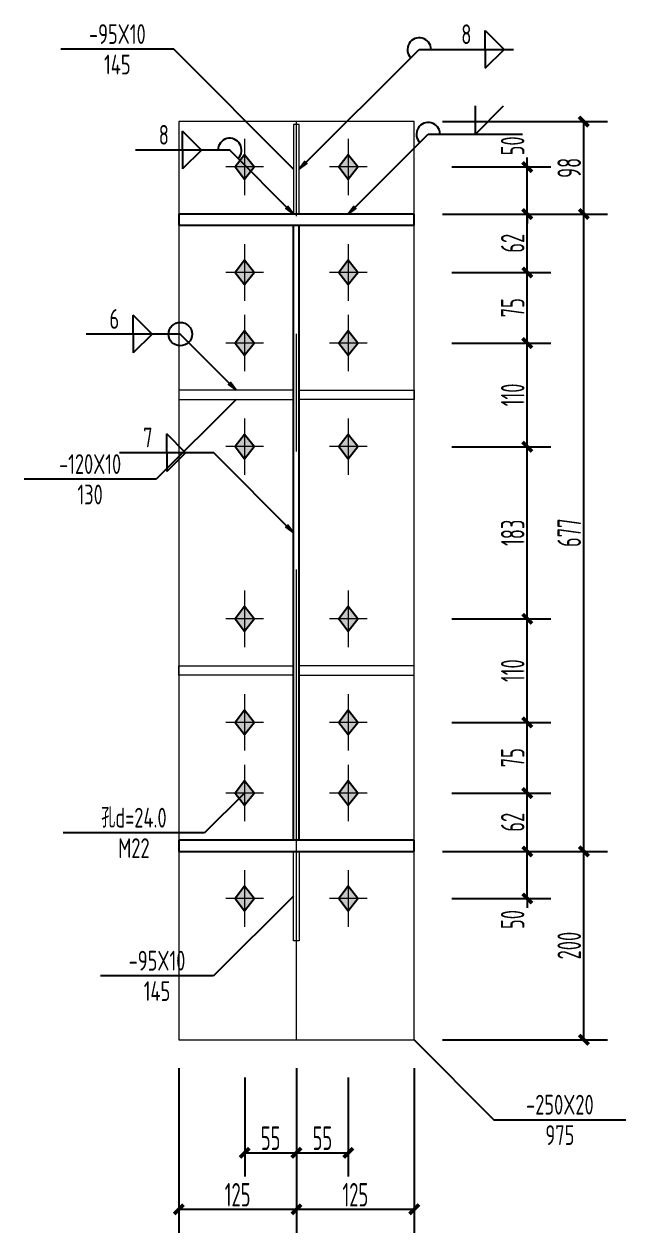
# Model space of a CAD drawing. Extents: x 447413 to 2975780, y -1432727 to 1301644.
# Drawn here: x 2289061 to 2295448, y -1145582 to -1132748 of the extents above; entities that cross this region are included whole.
import ezdxf
from ezdxf.enums import TextEntityAlignment as Align

# ---------------------------------------------------------------- set-up
doc = ezdxf.new("R2010")
doc.units = 0
doc.header["$LTSCALE"] = 1000
doc.header["$MEASUREMENT"] = 0
doc.linetypes.add('线型6', pattern=[8.75, 5, -1.25, 1.25, -1.25])
for name, color, linetype in [('10', 7, 'Continuous'), ('尺寸标注', 253, 'Continuous'), ('焊缝标注', 253, 'Continuous'), ('螺栓孔标注', 253, 'Continuous'), ('钢板标注', 253, 'Continuous')]:
    doc.layers.add(name, color=color, linetype=linetype)
doc.layers.add('20', color=2, linetype='Continuous', lineweight=18)
doc.styles.add('PkpmHz', font='Pkpmeng', dxfattribs={"width": 0.6, "bigfont": 'hztxt'})
doc.dimstyles.new('Pkpm_1.00', dxfattribs={"dimtxt": 250, "dimasz": 100, "dimexe": 250, "dimexo": 0.0625, "dimgap": 30, "dimtad": 1, "dimdec": 0, "dimrnd": 5, "dimzin": 0, "dimdsep": 46, "dimtxsty": 'PkpmHz', "dimblk1": 'ARCHTICK', "dimblk2": 'ARCHTICK', "dimsah": 1, "dimcen": 0.09, "dimadec": 0, "dimazin": 0, "dimtfac": 1, "dimtdec": 0, "dimtmove": 2, "dimatfit": 1, "dimfxl": 0, "dimtolj": 1, "dimtzin": 0, "dimarcsym": 0})

# ---------------------------------------------------------------- blocks, each defined once
blk = doc.blocks.new('_ArchTick')
at = {"color": 0, "linetype": 'ByBlock', "const_width": 0.4}
blk.add_lwpolyline([(-0.5, -0.5), (0.5, 0.5)], dxfattribs=at)
blk = doc.blocks.new('*D609')
at = {"layer": 'Defpoints', "color": 0, "linetype": 'Continuous', "transparency": 16777216}
for p in [(2293202, -1134264), (2294402, -1134264), (2293202, -1134764)]:
    blk.add_point(p, dxfattribs=at)
at = {"layer": '尺寸标注', "color": 0, "linetype": 'Continuous', "lineweight": -2, "transparency": 16777216}
for p, q in [((2293602, -1134264), (2294652, -1134264)), ((2294402, -1134264), (2294402, -1134164)), ((2294402, -1134764), (2294402, -1134264)), ((2293602, -1134764), (2294652, -1134764)), ((2294402, -1134764), (2294402, -1134864))]:
    blk.add_line(p, q, dxfattribs=at)
at = {"layer": '尺寸标注', "color": 0, "linetype": 'Continuous', "lineweight": -2, "transparency": 16777216, "xscale": 100, "yscale": 100, "zscale": 100}
for p, rotation in [((2294402, -1134264), 270), ((2294402, -1134764), 90)]:
    blk.add_blockref('_ArchTick', p, dxfattribs=dict(at, rotation=rotation))
at = {"layer": '尺寸标注', "color": 0, "linetype": 'Continuous', "transparency": 16777216, "insert": (2294246, -1134040), "char_height": 250, "attachment_point": 5, "rotation": 90, "style": 'PkpmHz'}
blk.add_mtext('\\A1;50', dxfattribs=at)
blk = doc.blocks.new('*D610')
at = {"layer": 'Defpoints', "color": 0, "linetype": 'Continuous', "transparency": 16777216}
for p in [(2293202, -1134764), (2294402, -1134764), (2293202, -1135384)]:
    blk.add_point(p, dxfattribs=at)
at = {"layer": '尺寸标注', "color": 0, "linetype": 'Continuous', "lineweight": -2, "transparency": 16777216}
for p, q in [((2293602, -1134764), (2294652, -1134764)), ((2294402, -1135384), (2294402, -1134764)), ((2293602, -1135384), (2294652, -1135384))]:
    blk.add_line(p, q, dxfattribs=at)
at = {"layer": '尺寸标注', "color": 0, "linetype": 'Continuous', "lineweight": -2, "transparency": 16777216, "xscale": 100, "yscale": 100, "zscale": 100}
for p, rotation in [((2294402, -1134764), 90), ((2294402, -1135384), 270)]:
    blk.add_blockref('_ArchTick', p, dxfattribs=dict(at, rotation=rotation))
at = {"layer": '尺寸标注', "color": 0, "linetype": 'Continuous', "transparency": 16777216, "insert": (2294247, -1135074), "char_height": 250, "attachment_point": 5, "rotation": 90, "style": 'PkpmHz'}
blk.add_mtext('\\A1;62', dxfattribs=at)
blk = doc.blocks.new('*D611')
at = {"layer": 'Defpoints', "color": 0, "linetype": 'Continuous', "transparency": 16777216}
for p in [(2293202, -1136134), (2294402, -1136134), (2293202, -1137234)]:
    blk.add_point(p, dxfattribs=at)
at = {"layer": '尺寸标注', "color": 0, "linetype": 'Continuous', "lineweight": -2, "transparency": 16777216}
for p, q in [((2293602, -1136134), (2294652, -1136134)), ((2294402, -1137234), (2294402, -1136134)), ((2293602, -1137234), (2294652, -1137234))]:
    blk.add_line(p, q, dxfattribs=at)
at = {"layer": '尺寸标注', "color": 0, "linetype": 'Continuous', "lineweight": -2, "transparency": 16777216, "xscale": 100, "yscale": 100, "zscale": 100}
for p, rotation in [((2294402, -1136134), 90), ((2294402, -1137234), 270)]:
    blk.add_blockref('_ArchTick', p, dxfattribs=dict(at, rotation=rotation))
at = {"layer": '尺寸标注', "color": 0, "linetype": 'Continuous', "transparency": 16777216, "insert": (2294247, -1136684), "char_height": 250, "attachment_point": 5, "rotation": 90, "style": 'PkpmHz'}
blk.add_mtext('\\A1;110', dxfattribs=at)
blk = doc.blocks.new('*D612')
at = {"layer": 'Defpoints', "color": 0, "linetype": 'Continuous', "transparency": 16777216}
for p in [(2293202, -1135384), (2294402, -1135384), (2293202, -1136134)]:
    blk.add_point(p, dxfattribs=at)
at = {"layer": '尺寸标注', "color": 0, "linetype": 'Continuous', "lineweight": -2, "transparency": 16777216}
for p, q in [((2293602, -1135384), (2294652, -1135384)), ((2294402, -1136134), (2294402, -1135384)), ((2293602, -1136134), (2294652, -1136134))]:
    blk.add_line(p, q, dxfattribs=at)
at = {"layer": '尺寸标注', "color": 0, "linetype": 'Continuous', "lineweight": -2, "transparency": 16777216, "xscale": 100, "yscale": 100, "zscale": 100}
for p, rotation in [((2294402, -1135384), 90), ((2294402, -1136134), 270)]:
    blk.add_blockref('_ArchTick', p, dxfattribs=dict(at, rotation=rotation))
at = {"layer": '尺寸标注', "color": 0, "linetype": 'Continuous', "transparency": 16777216, "insert": (2294247, -1135759), "char_height": 250, "attachment_point": 5, "rotation": 90, "style": 'PkpmHz'}
blk.add_mtext('\\A1;75', dxfattribs=at)
blk = doc.blocks.new('*D613')
at = {"layer": 'Defpoints', "color": 0, "linetype": 'Continuous', "transparency": 16777216}
for p in [(2293202, -1141532), (2294402, -1141532), (2293202, -1142032)]:
    blk.add_point(p, dxfattribs=at)
at = {"layer": '尺寸标注', "color": 0, "linetype": 'Continuous', "lineweight": -2, "transparency": 16777216}
for p, q in [((2294402, -1141532), (2294402, -1141432)), ((2293602, -1141532), (2294652, -1141532)), ((2294402, -1142032), (2294402, -1141532)), ((2293602, -1142032), (2294652, -1142032)), ((2294402, -1142032), (2294402, -1142132))]:
    blk.add_line(p, q, dxfattribs=at)
at = {"layer": '尺寸标注', "color": 0, "linetype": 'Continuous', "lineweight": -2, "transparency": 16777216, "xscale": 100, "yscale": 100, "zscale": 100}
for p, rotation in [((2294402, -1141532), 270), ((2294402, -1142032), 90)]:
    blk.add_blockref('_ArchTick', p, dxfattribs=dict(at, rotation=rotation))
at = {"layer": '尺寸标注', "color": 0, "linetype": 'Continuous', "transparency": 16777216, "insert": (2294246, -1142255), "char_height": 250, "attachment_point": 5, "rotation": 90, "style": 'PkpmHz'}
blk.add_mtext('\\A1;50', dxfattribs=at)
blk = doc.blocks.new('*D614')
at = {"layer": 'Defpoints', "color": 0, "linetype": 'Continuous', "transparency": 16777216}
for p in [(2293202, -1140912), (2294402, -1140912), (2293202, -1141532)]:
    blk.add_point(p, dxfattribs=at)
at = {"layer": '尺寸标注', "color": 0, "linetype": 'Continuous', "lineweight": -2, "transparency": 16777216}
for p, q in [((2293602, -1140912), (2294652, -1140912)), ((2294402, -1141532), (2294402, -1140912)), ((2293602, -1141532), (2294652, -1141532))]:
    blk.add_line(p, q, dxfattribs=at)
at = {"layer": '尺寸标注', "color": 0, "linetype": 'Continuous', "lineweight": -2, "transparency": 16777216, "xscale": 100, "yscale": 100, "zscale": 100}
for p, rotation in [((2294402, -1140912), 90), ((2294402, -1141532), 270)]:
    blk.add_blockref('_ArchTick', p, dxfattribs=dict(at, rotation=rotation))
at = {"layer": '尺寸标注', "color": 0, "linetype": 'Continuous', "transparency": 16777216, "insert": (2294247, -1141222), "char_height": 250, "attachment_point": 5, "rotation": 90, "style": 'PkpmHz'}
blk.add_mtext('\\A1;62', dxfattribs=at)
blk = doc.blocks.new('*D615')
at = {"layer": 'Defpoints', "color": 0, "linetype": 'Continuous', "transparency": 16777216}
for p in [(2293202, -1140162), (2294402, -1140162), (2293202, -1140912)]:
    blk.add_point(p, dxfattribs=at)
at = {"layer": '尺寸标注', "color": 0, "linetype": 'Continuous', "lineweight": -2, "transparency": 16777216}
for p, q in [((2293602, -1140162), (2294652, -1140162)), ((2294402, -1140912), (2294402, -1140162)), ((2293602, -1140912), (2294652, -1140912))]:
    blk.add_line(p, q, dxfattribs=at)
at = {"layer": '尺寸标注', "color": 0, "linetype": 'Continuous', "lineweight": -2, "transparency": 16777216, "xscale": 100, "yscale": 100, "zscale": 100}
for p, rotation in [((2294402, -1140162), 90), ((2294402, -1140912), 270)]:
    blk.add_blockref('_ArchTick', p, dxfattribs=dict(at, rotation=rotation))
at = {"layer": '尺寸标注', "color": 0, "linetype": 'Continuous', "transparency": 16777216, "insert": (2294247, -1140537), "char_height": 250, "attachment_point": 5, "rotation": 90, "style": 'PkpmHz'}
blk.add_mtext('\\A1;75', dxfattribs=at)
blk = doc.blocks.new('*D616')
at = {"layer": 'Defpoints', "color": 0, "linetype": 'Continuous', "transparency": 16777216}
for p in [(2293202, -1139062), (2294402, -1139062), (2293202, -1140162)]:
    blk.add_point(p, dxfattribs=at)
at = {"layer": '尺寸标注', "color": 0, "linetype": 'Continuous', "lineweight": -2, "transparency": 16777216}
for p, q in [((2293602, -1139062), (2294652, -1139062)), ((2294402, -1140162), (2294402, -1139062)), ((2293602, -1140162), (2294652, -1140162))]:
    blk.add_line(p, q, dxfattribs=at)
at = {"layer": '尺寸标注', "color": 0, "linetype": 'Continuous', "lineweight": -2, "transparency": 16777216, "xscale": 100, "yscale": 100, "zscale": 100}
for p, rotation in [((2294402, -1139062), 90), ((2294402, -1140162), 270)]:
    blk.add_blockref('_ArchTick', p, dxfattribs=dict(at, rotation=rotation))
at = {"layer": '尺寸标注', "color": 0, "linetype": 'Continuous', "transparency": 16777216, "insert": (2294247, -1139612), "char_height": 250, "attachment_point": 5, "rotation": 90, "style": 'PkpmHz'}
blk.add_mtext('\\A1;110', dxfattribs=at)
blk = doc.blocks.new('*D617')
at = {"layer": 'Defpoints', "color": 0, "linetype": 'Continuous', "transparency": 16777216}
for p in [(2293202, -1137234), (2294402, -1137234), (2293202, -1139062)]:
    blk.add_point(p, dxfattribs=at)
at = {"layer": '尺寸标注', "color": 0, "linetype": 'Continuous', "lineweight": -2, "transparency": 16777216}
for p, q in [((2293602, -1137234), (2294652, -1137234)), ((2294402, -1139062), (2294402, -1137234)), ((2293602, -1139062), (2294652, -1139062))]:
    blk.add_line(p, q, dxfattribs=at)
at = {"layer": '尺寸标注', "color": 0, "linetype": 'Continuous', "lineweight": -2, "transparency": 16777216, "xscale": 100, "yscale": 100, "zscale": 100}
for p, rotation in [((2294402, -1137234), 90), ((2294402, -1139062), 270)]:
    blk.add_blockref('_ArchTick', p, dxfattribs=dict(at, rotation=rotation))
at = {"layer": '尺寸标注', "color": 0, "linetype": 'Continuous', "transparency": 16777216, "insert": (2294247, -1138148), "char_height": 250, "attachment_point": 5, "rotation": 90, "style": 'PkpmHz'}
blk.add_mtext('\\A1;183', dxfattribs=at)
blk = doc.blocks.new('*D618')
at = {"layer": 'Defpoints', "color": 0, "linetype": 'Continuous', "transparency": 16777216}
for p in [(2291402, -1143532), (2291952, -1143532), (2291952, -1144732)]:
    blk.add_point(p, dxfattribs=at)
at = {"layer": '尺寸标注', "color": 0, "linetype": 'Continuous', "lineweight": -2, "transparency": 16777216}
for p, q in [((2291402, -1143932), (2291402, -1144982)), ((2291952, -1143932), (2291952, -1144982)), ((2291402, -1144732), (2291952, -1144732))]:
    blk.add_line(p, q, dxfattribs=at)
at = {"layer": '尺寸标注', "color": 0, "linetype": 'Continuous', "lineweight": -2, "transparency": 16777216, "xscale": 100, "yscale": 100, "zscale": 100, "rotation": 180}
blk.add_blockref('_ArchTick', (2291402, -1144732), dxfattribs=at)
at = {"layer": '尺寸标注', "color": 0, "linetype": 'Continuous', "lineweight": -2, "transparency": 16777216, "xscale": 100, "yscale": 100, "zscale": 100}
blk.add_blockref('_ArchTick', (2291952, -1144732), dxfattribs=at)
at = {"layer": '尺寸标注', "color": 0, "linetype": 'Continuous', "transparency": 16777216, "insert": (2291677, -1144577), "char_height": 250, "attachment_point": 5, "style": 'PkpmHz'}
blk.add_mtext('\\A1;55', dxfattribs=at)
blk = doc.blocks.new('*D619')
at = {"layer": 'Defpoints', "color": 0, "linetype": 'Continuous', "transparency": 16777216}
for p in [(2291952, -1143532), (2292502, -1143532), (2292502, -1144732)]:
    blk.add_point(p, dxfattribs=at)
at = {"layer": '尺寸标注', "color": 0, "linetype": 'Continuous', "lineweight": -2, "transparency": 16777216}
for p, q in [((2291952, -1143932), (2291952, -1144982)), ((2292502, -1143932), (2292502, -1144982)), ((2291952, -1144732), (2292502, -1144732))]:
    blk.add_line(p, q, dxfattribs=at)
at = {"layer": '尺寸标注', "color": 0, "linetype": 'Continuous', "lineweight": -2, "transparency": 16777216, "xscale": 100, "yscale": 100, "zscale": 100, "rotation": 180}
blk.add_blockref('_ArchTick', (2291952, -1144732), dxfattribs=at)
at = {"layer": '尺寸标注', "color": 0, "linetype": 'Continuous', "lineweight": -2, "transparency": 16777216, "xscale": 100, "yscale": 100, "zscale": 100}
blk.add_blockref('_ArchTick', (2292502, -1144732), dxfattribs=at)
at = {"layer": '尺寸标注', "color": 0, "linetype": 'Continuous', "transparency": 16777216, "insert": (2292227, -1144577), "char_height": 250, "attachment_point": 5, "style": 'PkpmHz'}
blk.add_mtext('\\A1;55', dxfattribs=at)
blk = doc.blocks.new('*D620')
at = {"layer": 'Defpoints', "color": 0, "linetype": 'Continuous', "transparency": 16777216}
for p in [(2290702, -1143532), (2291952, -1143532), (2291952, -1145332)]:
    blk.add_point(p, dxfattribs=at)
at = {"layer": '尺寸标注', "color": 0, "linetype": 'Continuous', "lineweight": -2, "transparency": 16777216}
for p, q in [((2290702, -1143832), (2290702, -1145582)), ((2291952, -1143832), (2291952, -1145582)), ((2290702, -1145332), (2291952, -1145332))]:
    blk.add_line(p, q, dxfattribs=at)
at = {"layer": '尺寸标注', "color": 0, "linetype": 'Continuous', "lineweight": -2, "transparency": 16777216, "xscale": 100, "yscale": 100, "zscale": 100, "rotation": 180}
blk.add_blockref('_ArchTick', (2290702, -1145332), dxfattribs=at)
at = {"layer": '尺寸标注', "color": 0, "linetype": 'Continuous', "lineweight": -2, "transparency": 16777216, "xscale": 100, "yscale": 100, "zscale": 100}
blk.add_blockref('_ArchTick', (2291952, -1145332), dxfattribs=at)
at = {"layer": '尺寸标注', "color": 0, "linetype": 'Continuous', "transparency": 16777216, "insert": (2291327, -1145177), "char_height": 250, "attachment_point": 5, "style": 'PkpmHz'}
blk.add_mtext('\\A1;125', dxfattribs=at)
blk = doc.blocks.new('*D621')
at = {"layer": 'Defpoints', "color": 0, "linetype": 'Continuous', "transparency": 16777216}
for p in [(2291952, -1143532), (2293202, -1143532), (2293202, -1145332)]:
    blk.add_point(p, dxfattribs=at)
at = {"layer": '尺寸标注', "color": 0, "linetype": 'Continuous', "lineweight": -2, "transparency": 16777216}
for p, q in [((2291952, -1143832), (2291952, -1145582)), ((2293202, -1143832), (2293202, -1145582)), ((2291952, -1145332), (2293202, -1145332))]:
    blk.add_line(p, q, dxfattribs=at)
at = {"layer": '尺寸标注', "color": 0, "linetype": 'Continuous', "lineweight": -2, "transparency": 16777216, "xscale": 100, "yscale": 100, "zscale": 100, "rotation": 180}
blk.add_blockref('_ArchTick', (2291952, -1145332), dxfattribs=at)
at = {"layer": '尺寸标注', "color": 0, "linetype": 'Continuous', "lineweight": -2, "transparency": 16777216, "xscale": 100, "yscale": 100, "zscale": 100}
blk.add_blockref('_ArchTick', (2293202, -1145332), dxfattribs=at)
at = {"layer": '尺寸标注', "color": 0, "linetype": 'Continuous', "transparency": 16777216, "insert": (2292577, -1145177), "char_height": 250, "attachment_point": 5, "style": 'PkpmHz'}
blk.add_mtext('\\A1;125', dxfattribs=at)
blk = doc.blocks.new('*D622')
at = {"layer": 'Defpoints', "color": 0, "linetype": 'Continuous', "transparency": 16777216}
for p in [(2293202, -1141532), (2295002, -1141532), (2293202, -1143532)]:
    blk.add_point(p, dxfattribs=at)
at = {"layer": '尺寸标注', "color": 0, "linetype": 'Continuous', "lineweight": -2, "transparency": 16777216}
for p, q in [((2293502, -1141532), (2295252, -1141532)), ((2295002, -1143532), (2295002, -1141532)), ((2293502, -1143532), (2295252, -1143532))]:
    blk.add_line(p, q, dxfattribs=at)
at = {"layer": '尺寸标注', "color": 0, "linetype": 'Continuous', "lineweight": -2, "transparency": 16777216, "xscale": 100, "yscale": 100, "zscale": 100}
for p, rotation in [((2295002, -1141532), 90), ((2295002, -1143532), 270)]:
    blk.add_blockref('_ArchTick', p, dxfattribs=dict(at, rotation=rotation))
at = {"layer": '尺寸标注', "color": 0, "linetype": 'Continuous', "transparency": 16777216, "insert": (2294847, -1142532), "char_height": 250, "attachment_point": 5, "rotation": 90, "style": 'PkpmHz'}
blk.add_mtext('\\A1;200', dxfattribs=at)
blk = doc.blocks.new('*D623')
at = {"layer": 'Defpoints', "color": 0, "linetype": 'Continuous', "transparency": 16777216}
for p in [(2293202, -1134764), (2295002, -1134764), (2293202, -1141532)]:
    blk.add_point(p, dxfattribs=at)
at = {"layer": '尺寸标注', "color": 0, "linetype": 'Continuous', "lineweight": -2, "transparency": 16777216}
for p, q in [((2293502, -1134764), (2295252, -1134764)), ((2295002, -1141532), (2295002, -1134764)), ((2293502, -1141532), (2295252, -1141532))]:
    blk.add_line(p, q, dxfattribs=at)
at = {"layer": '尺寸标注', "color": 0, "linetype": 'Continuous', "lineweight": -2, "transparency": 16777216, "xscale": 100, "yscale": 100, "zscale": 100}
for p, rotation in [((2295002, -1134764), 90), ((2295002, -1141532), 270)]:
    blk.add_blockref('_ArchTick', p, dxfattribs=dict(at, rotation=rotation))
at = {"layer": '尺寸标注', "color": 0, "linetype": 'Continuous', "transparency": 16777216, "insert": (2294847, -1138148), "char_height": 250, "attachment_point": 5, "rotation": 90, "style": 'PkpmHz'}
blk.add_mtext('\\A1;677', dxfattribs=at)
blk = doc.blocks.new('*D624')
at = {"layer": 'Defpoints', "color": 0, "linetype": 'Continuous', "transparency": 16777216}
for p in [(2293202, -1133782), (2295002, -1133782), (2293202, -1134764)]:
    blk.add_point(p, dxfattribs=at)
at = {"layer": '尺寸标注', "color": 0, "linetype": 'Continuous', "lineweight": -2, "transparency": 16777216}
for p, q in [((2293502, -1133782), (2295252, -1133782)), ((2295002, -1134764), (2295002, -1133782)), ((2293502, -1134764), (2295252, -1134764))]:
    blk.add_line(p, q, dxfattribs=at)
at = {"layer": '尺寸标注', "color": 0, "linetype": 'Continuous', "lineweight": -2, "transparency": 16777216, "xscale": 100, "yscale": 100, "zscale": 100}
for p, rotation in [((2295002, -1133782), 90), ((2295002, -1134764), 270)]:
    blk.add_blockref('_ArchTick', p, dxfattribs=dict(at, rotation=rotation))
at = {"layer": '尺寸标注', "color": 0, "linetype": 'Continuous', "transparency": 16777216, "insert": (2294847, -1134273), "char_height": 250, "attachment_point": 5, "rotation": 90, "style": 'PkpmHz'}
blk.add_mtext('\\A1;98', dxfattribs=at)

msp = doc.modelspace()

# ---------------------------------------------------------------- hatches: boundary and pattern name
at = {"layer": '10'}
for points in [[(2291401.5, -1134133.6), (2291301.5, -1134263.6), (2291401.5, -1134393.6), (2291501.5, -1134263.6)], [(2292501.5, -1134133.6), (2292401.5, -1134263.6), (2292501.5, -1134393.6), (2292601.5, -1134263.6)], [(2291401.5, -1135253.6), (2291301.5, -1135383.6), (2291401.5, -1135513.6), (2291501.5, -1135383.6)], [(2292501.5, -1135253.6), (2292401.5, -1135383.6), (2292501.5, -1135513.6), (2292601.5, -1135383.6)], [(2291401.5, -1136003.6), (2291301.5, -1136133.6), (2291401.5, -1136263.6), (2291501.5, -1136133.6)], [(2292501.5, -1136003.6), (2292401.5, -1136133.6), (2292501.5, -1136263.6), (2292601.5, -1136133.6)], [(2291401.5, -1137103.6), (2291301.5, -1137233.6), (2291401.5, -1137363.6), (2291501.5, -1137233.6)], [(2292501.5, -1137103.6), (2292401.5, -1137233.6), (2292501.5, -1137363.6), (2292601.5, -1137233.6)], [(2291401.5, -1138931.6), (2291301.5, -1139061.6), (2291401.5, -1139191.6), (2291501.5, -1139061.6)], [(2292501.5, -1138931.6), (2292401.5, -1139061.6), (2292501.5, -1139191.6), (2292601.5, -1139061.6)], [(2291401.5, -1140031.6), (2291301.5, -1140161.6), (2291401.5, -1140291.6), (2291501.5, -1140161.6)], [(2292501.5, -1140031.6), (2292401.5, -1140161.6), (2292501.5, -1140291.6), (2292601.5, -1140161.6)], [(2291401.5, -1140781.6), (2291301.5, -1140911.6), (2291401.5, -1141041.6), (2291501.5, -1140911.6)], [(2292501.5, -1140781.6), (2292401.5, -1140911.6), (2292501.5, -1141041.6), (2292601.5, -1140911.6)], [(2291401.5, -1141901.6), (2291301.5, -1142031.6), (2291401.5, -1142161.6), (2291501.5, -1142031.6)], [(2292501.5, -1141901.6), (2292401.5, -1142031.6), (2292501.5, -1142161.6), (2292601.5, -1142031.6)]]:
    msp.add_hatch(color=1, dxfattribs=at).paths.add_polyline_path(points)
at = {"layer": '焊缝标注'}
for points in [[(2291981.5, -1134288.6), (2292062.9, -1134228.5), (2292041.7, -1134207.3)], [(2291921.5, -1134763.6), (2291861.5, -1134682.2), (2291840.3, -1134703.3)], [(2292501.5, -1134763.6), (2292582.9, -1134703.5), (2292561.7, -1134682.3)], [(2291311.5, -1136633.6), (2291251.5, -1136552.2), (2291230.3, -1136573.3)], [(2291921.5, -1138147.6), (2291861.5, -1138066.2), (2291840.3, -1138087.4)]]:
    msp.add_hatch(color=256, dxfattribs=at).paths.add_polyline_path(points)

# ---------------------------------------------------------------- linework, layer by layer
at = {"layer": '10', "linetype": '线型6', "lineweight": 18}
msp.add_line((2291951.5, -1143536.6), (2291951.5, -1133776.6), dxfattribs=at)
at = {"layer": '10', "color": 9, "lineweight": 18}
for p, q in [((2291401.5, -1133963.6), (2291401.5, -1134563.6)), ((2292501.5, -1133963.6), (2292501.5, -1134563.6)), ((2291601.5, -1134263.6), (2291201.5, -1134263.6)), ((2292701.5, -1134263.6), (2292301.5, -1134263.6)), ((2291401.5, -1135083.6), (2291401.5, -1135683.6)), ((2292501.5, -1135083.6), (2292501.5, -1135683.6)), ((2291601.5, -1135383.6), (2291201.5, -1135383.6)), ((2292701.5, -1135383.6), (2292301.5, -1135383.6)), ((2291401.5, -1135833.6), (2291401.5, -1136433.6)), ((2292501.5, -1135833.6), (2292501.5, -1136433.6)), ((2291601.5, -1136133.6), (2291201.5, -1136133.6)), ((2292701.5, -1136133.6), (2292301.5, -1136133.6)), ((2291401.5, -1136933.6), (2291401.5, -1137533.6)), ((2292501.5, -1136933.6), (2292501.5, -1137533.6)), ((2291601.5, -1137233.6), (2291201.5, -1137233.6)), ((2292701.5, -1137233.6), (2292301.5, -1137233.6)), ((2291401.5, -1138761.6), (2291401.5, -1139361.6)), ((2292501.5, -1138761.6), (2292501.5, -1139361.6)), ((2291601.5, -1139061.6), (2291201.5, -1139061.6)), ((2292701.5, -1139061.6), (2292301.5, -1139061.6)), ((2291401.5, -1139861.6), (2291401.5, -1140461.6)), ((2292501.5, -1139861.6), (2292501.5, -1140461.6)), ((2291601.5, -1140161.6), (2291201.5, -1140161.6)), ((2292701.5, -1140161.6), (2292301.5, -1140161.6)), ((2291401.5, -1140611.6), (2291401.5, -1141211.6)), ((2292501.5, -1140611.6), (2292501.5, -1141211.6)), ((2291601.5, -1140911.6), (2291201.5, -1140911.6)), ((2292701.5, -1140911.6), (2292301.5, -1140911.6)), ((2291401.5, -1141731.6), (2291401.5, -1142331.6)), ((2292501.5, -1141731.6), (2292501.5, -1142331.6)), ((2291601.5, -1142031.6), (2291201.5, -1142031.6)), ((2292701.5, -1142031.6), (2292301.5, -1142031.6))]:
    msp.add_line(p, q, dxfattribs=at)
at = {"layer": '10', "color": 3}
for p, q in [((2293201.5, -1134763.6), (2290701.5, -1134763.6)), ((2290701.5, -1134763.6), (2290701.5, -1134883.6)), ((2293201.5, -1134883.6), (2293201.5, -1134763.6)), ((2290701.5, -1134883.6), (2293201.5, -1134883.6)), ((2291921.5, -1141411.6), (2291921.5, -1134883.6)), ((2291981.5, -1141411.6), (2291981.5, -1134883.6)), ((2293201.5, -1141411.6), (2290701.5, -1141411.6)), ((2290701.5, -1141411.6), (2290701.5, -1141531.6)), ((2293201.5, -1141531.6), (2293201.5, -1141411.6)), ((2290701.5, -1141531.6), (2293201.5, -1141531.6))]:
    msp.add_line(p, q, dxfattribs=at)
at = {"layer": '10', "color": 1, "linetype": 'Continuous'}
for points in [[(2291401.5, -1134133.6), (2291301.5, -1134263.6), (2291401.5, -1134393.6), (2291501.5, -1134263.6)], [(2292501.5, -1134133.6), (2292401.5, -1134263.6), (2292501.5, -1134393.6), (2292601.5, -1134263.6)], [(2291401.5, -1135253.6), (2291301.5, -1135383.6), (2291401.5, -1135513.6), (2291501.5, -1135383.6)], [(2292501.5, -1135253.6), (2292401.5, -1135383.6), (2292501.5, -1135513.6), (2292601.5, -1135383.6)], [(2291401.5, -1136003.6), (2291301.5, -1136133.6), (2291401.5, -1136263.6), (2291501.5, -1136133.6)], [(2292501.5, -1136003.6), (2292401.5, -1136133.6), (2292501.5, -1136263.6), (2292601.5, -1136133.6)], [(2291401.5, -1137103.6), (2291301.5, -1137233.6), (2291401.5, -1137363.6), (2291501.5, -1137233.6)], [(2292501.5, -1137103.6), (2292401.5, -1137233.6), (2292501.5, -1137363.6), (2292601.5, -1137233.6)], [(2291401.5, -1138931.6), (2291301.5, -1139061.6), (2291401.5, -1139191.6), (2291501.5, -1139061.6)], [(2292501.5, -1138931.6), (2292401.5, -1139061.6), (2292501.5, -1139191.6), (2292601.5, -1139061.6)], [(2291401.5, -1140031.6), (2291301.5, -1140161.6), (2291401.5, -1140291.6), (2291501.5, -1140161.6)], [(2292501.5, -1140031.6), (2292401.5, -1140161.6), (2292501.5, -1140291.6), (2292601.5, -1140161.6)], [(2291401.5, -1140781.6), (2291301.5, -1140911.6), (2291401.5, -1141041.6), (2291501.5, -1140911.6)], [(2292501.5, -1140781.6), (2292401.5, -1140911.6), (2292501.5, -1141041.6), (2292601.5, -1140911.6)], [(2291401.5, -1141901.6), (2291301.5, -1142031.6), (2291401.5, -1142161.6), (2291501.5, -1142031.6)], [(2292501.5, -1141901.6), (2292401.5, -1142031.6), (2292501.5, -1142161.6), (2292601.5, -1142031.6)]]:
    msp.add_lwpolyline(points, close=True, dxfattribs=at)
at = {"layer": '20'}
for p, q in [((2293201.5, -1133781.6), (2290701.5, -1133781.6)), ((2290701.5, -1133781.6), (2290701.5, -1143531.6)), ((2291981.5, -1133813.6), (2291921.5, -1133813.6)), ((2291921.5, -1133813.6), (2291921.5, -1134763.6)), ((2291981.5, -1134763.6), (2291981.5, -1133813.6)), ((2293201.5, -1143531.6), (2293201.5, -1133781.6)), ((2291921.5, -1134763.6), (2291981.5, -1134763.6)), ((2291921.5, -1136633.6), (2290701.5, -1136633.6)), ((2290701.5, -1136633.6), (2290701.5, -1136733.6)), ((2291921.5, -1136733.6), (2291921.5, -1136633.6)), ((2291981.5, -1136633.6), (2293201.5, -1136633.6)), ((2291981.5, -1136733.6), (2291981.5, -1136633.6)), ((2293201.5, -1136633.6), (2293201.5, -1136733.6)), ((2290701.5, -1136733.6), (2291921.5, -1136733.6)), ((2293201.5, -1136733.6), (2291981.5, -1136733.6)), ((2290701.5, -1139661.6), (2290701.5, -1139561.6)), ((2290701.5, -1139561.6), (2291921.5, -1139561.6)), ((2291921.5, -1139561.6), (2291921.5, -1139661.6)), ((2293201.5, -1139561.6), (2291981.5, -1139561.6)), ((2291981.5, -1139561.6), (2291981.5, -1139661.6)), ((2293201.5, -1139661.6), (2293201.5, -1139561.6)), ((2291921.5, -1139661.6), (2290701.5, -1139661.6)), ((2291981.5, -1139661.6), (2293201.5, -1139661.6)), ((2291921.5, -1141531.6), (2291981.5, -1141531.6)), ((2291921.5, -1142481.6), (2291921.5, -1141531.6)), ((2291981.5, -1141531.6), (2291981.5, -1142481.6)), ((2291981.5, -1142481.6), (2291921.5, -1142481.6)), ((2290701.5, -1143531.6), (2293201.5, -1143531.6))]:
    msp.add_line(p, q, dxfattribs=at)
at = {"layer": '焊缝标注'}
for p, q in [((2293954.8, -1132816.3), (2294154.8, -1133016.3)), ((2293954.8, -1133016.3), (2293954.8, -1132816.3)), ((2291981.5, -1134288.6), (2293254.8, -1133016.3)), ((2293254.8, -1133016.3), (2294254.8, -1133016.3)), ((2293954.8, -1133216.3), (2294154.8, -1133016.3)), ((2293954.8, -1133016.3), (2293954.8, -1133216.3)), ((2293850.4, -1133915.4), (2293850.4, -1133615.4)), ((2293850.4, -1133915.4), (2294150.4, -1133615.4)), ((2290943.5, -1134083.9), (2290743.5, -1133883.9)), ((2290743.5, -1134083.9), (2290743.5, -1133883.9)), ((2292501.5, -1134763.6), (2293350.4, -1133915.4)), ((2293350.4, -1133915.4), (2294350.4, -1133915.4)), ((2291243.5, -1134083.9), (2290243.5, -1134083.9)), ((2290943.5, -1134083.9), (2290743.5, -1134283.9)), ((2290743.5, -1134083.9), (2290743.5, -1134283.9)), ((2291921.5, -1134763.6), (2291243.5, -1134083.9)), ((2290418.3, -1136038.9), (2290218.3, -1135838.9)), ((2290218.3, -1136038.9), (2290218.3, -1135838.9)), ((2290718.3, -1136038.9), (2289718.3, -1136038.9)), ((2290418.3, -1136038.9), (2290218.3, -1136238.9)), ((2290218.3, -1136038.9), (2290218.3, -1136238.9)), ((2291311.5, -1136633.6), (2290718.3, -1136038.9)), ((2290774, -1137298.1), (2290574, -1137098.1)), ((2290574, -1137298.1), (2290574, -1137098.1)), ((2291074, -1137298.1), (2290074, -1137298.1)), ((2290774, -1137298.1), (2290574, -1137498.1)), ((2290574, -1137298.1), (2290574, -1137498.1)), ((2291921.5, -1138147.6), (2291074, -1137298.1))]:
    msp.add_line(p, q, dxfattribs=at)
at = {"layer": '焊缝标注', "linetype": 'Continuous'}
for points in [[(2291981.5, -1134288.6), (2292062.9, -1134228.5), (2292041.7, -1134207.3)], [(2291921.5, -1134763.6), (2291861.5, -1134682.2), (2291840.3, -1134703.3)], [(2292501.5, -1134763.6), (2292582.9, -1134703.5), (2292561.7, -1134682.3)], [(2291311.5, -1136633.6), (2291251.5, -1136552.2), (2291230.3, -1136573.3)], [(2291921.5, -1138147.6), (2291861.5, -1138066.2), (2291840.3, -1138087.4)]]:
    msp.add_lwpolyline(points, close=True, dxfattribs=at)
at = {"layer": '焊缝标注'}
msp.add_circle((2290718.3, -1136038.9), 125, dxfattribs=at)
for centre, start, end in [((2293254.8, -1133016.3), 0, 224.97719), ((2293350.4, -1133915.4), 0, 224.9772), ((2291243.5, -1134083.9), 314.93158, 180)]:
    msp.add_arc(centre, 125, start, end, dxfattribs=at)
at = {"layer": '螺栓孔标注'}
for p, q in [((2291401.5, -1140911.6), (2290976.4, -1141335.1)), ((2290976.4, -1141335.1), (2289476.4, -1141335.1))]:
    msp.add_line(p, q, dxfattribs=at)
at = {"layer": '螺栓孔标注', "const_width": 0.1}
msp.add_lwpolyline([(2291401.6, -1140911.6, 1), (2291401.5, -1140911.6, 1)], format="xyb", close=True, dxfattribs=at)
at = {"layer": '钢板标注'}
for p, q in [((2290650.3, -1133014.2), (2289450.3, -1133014.2)), ((2291921.5, -1134288.6), (2290650.3, -1133014.2)), ((2291311.5, -1136733.6), (2290461.3, -1137580.4)), ((2290461.3, -1137580.4), (2289061.3, -1137580.4)), ((2291921.5, -1142006.6), (2291071.3, -1142853.5)), ((2291071.3, -1142853.5), (2289871.3, -1142853.5)), ((2293201.5, -1143531.6), (2294047.7, -1144382.5)), ((2294047.7, -1144382.5), (2295447.7, -1144382.5))]:
    msp.add_line(p, q, dxfattribs=at)
at = {"layer": '钢板标注', "const_width": 0.1}
for points in [[(2291921.6, -1134288.6, 1), (2291921.5, -1134288.6, 1)], [(2291311.6, -1136733.6, 1), (2291311.5, -1136733.6, 1)], [(2291921.6, -1142006.6, 1), (2291921.5, -1142006.6, 1)], [(2293201.6, -1143531.6, 1), (2293201.5, -1143531.6, 1)]]:
    msp.add_lwpolyline(points, format="xyb", close=True, dxfattribs=at)

# ---------------------------------------------------------------- texts
at = {"layer": '焊缝标注', "style": 'PkpmHz', "width": 0.71}
for s, p in [('8', (2293754.8, -1132959.7)), ('8', (2290543.5, -1134027.3)), ('6', (2290018.3, -1135982.3)), ('7', (2290374, -1137241.4))]:
    msp.add_text(s, height=210, dxfattribs=at).set_placement(p, align=Align.CENTER)
at = {"layer": '螺栓孔标注', "style": 'PkpmHz', "width": 0.71}
msp.add_text('孔d=24.0', height=210, dxfattribs=at).set_placement((2290226.4, -1141278.5), align=Align.CENTER)
msp.add_text('M22', height=210, dxfattribs=at).set_placement((2290226.4, -1141391.7), align=Align.TOP_CENTER)
at = {"layer": '钢板标注', "style": 'PkpmHz', "width": 0.71}
for s, p in [('-95X10', (2290050.3, -1132957.6)), ('-120X10', (2289761.3, -1137523.8)), ('-95X10', (2290471.3, -1142796.9)), ('-250X20', (2294747.7, -1144325.9))]:
    msp.add_text(s, height=210, dxfattribs=at).set_placement(p, align=Align.CENTER)
for s, p in [('145', (2290050.3, -1133070.9)), ('130', (2289761.3, -1137637)), ('145', (2290471.3, -1142910.1)), ('975', (2294747.7, -1144439.1))]:
    msp.add_text(s, height=210, dxfattribs=at).set_placement(p, align=Align.TOP_CENTER)

# ---------------------------------------------------------------- dimensions: what is measured, and where the dimension line sits
at = {"layer": '尺寸标注', "linetype": 'Continuous'}
for base, p1, p2, text, override, picture, middle in [((2295001.5, -1133781.6), (2293201.5, -1134763.6), (2293201.5, -1133781.6), '98', {"dimexo": 300, "dimtih": 0, "dimtoh": 0}, '*D624', (2294846.5, -1134272.6)), ((2294401.5, -1134763.6), (2293201.5, -1135383.6), (2293201.5, -1134763.6), '62', {"dimexo": 400, "dimtih": 0, "dimtoh": 0}, '*D610', (2294246.5, -1135073.6)), ((2295001.5, -1134763.6), (2293201.5, -1141531.6), (2293201.5, -1134763.6), '677', {"dimexo": 300, "dimtih": 0, "dimtoh": 0}, '*D623', (2294846.5, -1138147.6)), ((2294401.5, -1135383.6), (2293201.5, -1136133.6), (2293201.5, -1135383.6), '75', {"dimexo": 400, "dimtih": 0, "dimtoh": 0}, '*D612', (2294246.5, -1135758.6)), ((2294401.5, -1136133.6), (2293201.5, -1137233.6), (2293201.5, -1136133.6), '110', {"dimexo": 400, "dimtih": 0, "dimtoh": 0}, '*D611', (2294246.5, -1136683.6)), ((2294401.5, -1137233.6), (2293201.5, -1139061.6), (2293201.5, -1137233.6), '183', {"dimexo": 400, "dimtih": 0, "dimtoh": 0}, '*D617', (2294246.5, -1138147.6)), ((2294401.5, -1139061.6), (2293201.5, -1140161.6), (2293201.5, -1139061.6), '110', {"dimexo": 400, "dimtih": 0, "dimtoh": 0}, '*D616', (2294246.5, -1139611.6)), ((2294401.5, -1140161.6), (2293201.5, -1140911.6), (2293201.5, -1140161.6), '75', {"dimexo": 400, "dimtih": 0, "dimtoh": 0}, '*D615', (2294246.5, -1140536.6)), ((2294401.5, -1140911.6), (2293201.5, -1141531.6), (2293201.5, -1140911.6), '62', {"dimexo": 400, "dimtih": 0, "dimtoh": 0}, '*D614', (2294246.5, -1141221.6)), ((2295001.5, -1141531.6), (2293201.5, -1143531.6), (2293201.5, -1141531.6), '200', {"dimexo": 300, "dimtih": 0, "dimtoh": 0}, '*D622', (2294846.5, -1142531.6))]:
    dim = msp.add_linear_dim(base=base, p1=p1, p2=p2, angle=90, text=text, dimstyle='Pkpm_1.00', override=override, dxfattribs=at)
    dim.commit()
    dim.dimension.update_dxf_attribs({"geometry": picture, "text_midpoint": middle})
for base, p1, p2, picture, middle in [((2294401.5, -1134263.6), (2293201.5, -1134763.6), (2293201.5, -1134263.6), '*D609', (2294246.3, -1134039.9)), ((2294401.5, -1141531.6), (2293201.5, -1142031.6), (2293201.5, -1141531.6), '*D613', (2294246.3, -1142255.3))]:
    dim = msp.add_linear_dim(base=base, p1=p1, p2=p2, angle=90, text='50', dimstyle='Pkpm_1.00', override={"dimexo": 400, "dimtih": 0, "dimtoh": 0}, dxfattribs=at)
    dim.commit()
    dim.dimension.update_dxf_attribs({"geometry": picture, "text_midpoint": middle, "dimtype": 128})
for base, p1, p2, text, override, picture, middle in [((2291951.5, -1145331.6), (2290701.5, -1143531.6), (2291951.5, -1143531.6), '125', {"dimexo": 300, "dimtih": 0, "dimtoh": 0}, '*D620', (2291326.5, -1145176.6)), ((2291951.5, -1144731.6), (2291401.5, -1143531.6), (2291951.5, -1143531.6), '55', {"dimexo": 400, "dimtih": 0, "dimtoh": 0}, '*D618', (2291676.5, -1144576.6)), ((2292501.5, -1144731.6), (2291951.5, -1143531.6), (2292501.5, -1143531.6), '55', {"dimexo": 400, "dimtih": 0, "dimtoh": 0}, '*D619', (2292226.5, -1144576.6)), ((2293201.5, -1145331.6), (2291951.5, -1143531.6), (2293201.5, -1143531.6), '125', {"dimexo": 300, "dimtih": 0, "dimtoh": 0}, '*D621', (2292576.5, -1145176.6))]:
    dim = msp.add_linear_dim(base=base, p1=p1, p2=p2, text=text, dimstyle='Pkpm_1.00', override=override, dxfattribs=at)
    dim.commit()
    dim.dimension.update_dxf_attribs({"geometry": picture, "text_midpoint": middle})

doc.saveas('drawing.dxf')
